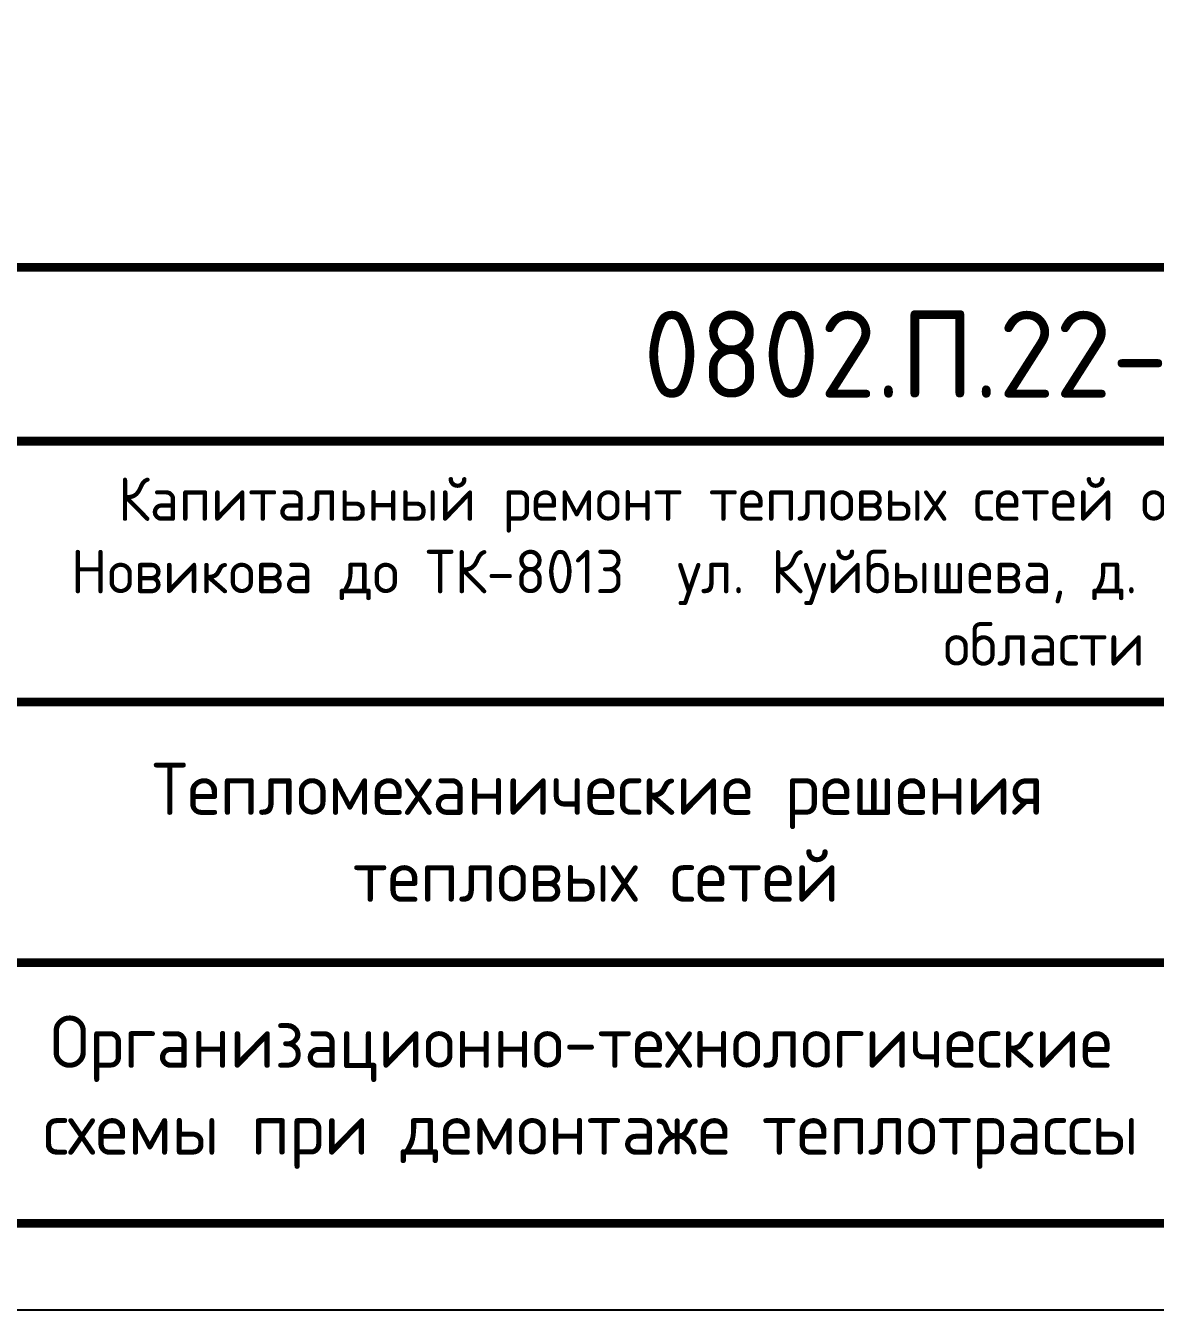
# Model space of a CAD drawing. Header units: millimetres. Extents: x 1981 to 3888, y 1583 to 2809.
# Drawn here: x 3764.2 to 3829.2, y 1980.2 to 2054.1 of the extents above; entities that cross this region are included whole.
import ezdxf
from ezdxf.enums import TextEntityAlignment as Align

# ---------------------------------------------------------------- set-up
doc = ezdxf.new("R2010")
doc.units = ezdxf.units.MM
doc.layers.add('Форматы', color=7, linetype='Continuous')
doc.styles.add('GOST', font='GOST.shx', dxfattribs={"oblique": 15})
doc.styles.add('GOST-2.304_Type-B', font='GOST Common.ttf')

# ---------------------------------------------------------------- blocks, each defined once
blk = doc.blocks.new('*U110')
blk.add_lwpolyline([(0, 0), (420, 0), (420, -297), (0, -297)], close=True)
at = {"const_width": 0.5}
blk.add_lwpolyline([(20, -5), (415, -5), (415, -292), (20, -292)], close=True, dxfattribs=at)
for points in [[(230, -292), (230, -237), (415, -237)], [(295, -247), (415, -247)], [(230, -262), (415, -262)], [(295, -277), (415, -277)]]:
    blk.add_lwpolyline(points, dxfattribs=at)
at = {"style": 'GOST-2.304_Type-B'}
blk.add_text('0802.П.22-ПОС.3', height=5, dxfattribs=at).set_placement((355, -242), align=Align.MIDDLE_CENTER)
at = {"insert": (355, -254.5), "char_height": 2.5, "width": 120, "attachment_point": 5, "style": 'GOST'}
blk.add_mtext('{\\fGOST Common|b0|i0|c204|p34;\\Q0;Капитальный ремонт тепловых сетей от т. А возле ТК-8015 по ул. Б. Новикова до ТК-8013  ул. Куйбышева, д. 24 в ГО г. Рыбинск Ярославской области}', dxfattribs=at)
at = {"style": 'GOST-2.304_Type-B'}
blk.add_attdef('РАЗРАБОТАЛ', text='', height=2.5, dxfattribs=at).set_placement((250.501, -264.224), align=Align.MIDDLE_LEFT)
at = {"style": 'GOST-2.304_Type-B', "flags": 8}
for tag, height, p in [('ДАТА', 2.5, (290.074, -264.402)), ('ЛИСТ', 3, (386.388, -271.915)), ('ЛИСТОВ', 3, (403.888, -271.915)), ('ФОРМАТ', 3, (380.972, -294.745))]:
    blk.add_attdef(tag, text='', height=height, dxfattribs=at).set_placement(p, align=Align.MIDDLE_CENTER)
at = {"style": 'GOST-2.304_Type-B'}
blk.add_attdef('ПРОВЕРИЛ', (250.749, -270.729), '', height=2.5, dxfattribs=at)
at = {"style": 'GOST-2.304_Type-B', "flags": 8}
for tag, p in [('ТЕПЛОВЫЕ_СЕТИ_001', (316.436, -270.999)), ('ИМЯ_ЧЕРТЕЖА_001', (318.086, -285.55))]:
    blk.add_attdef(tag, p, '', height=3, dxfattribs=at)

msp = doc.modelspace()

# ---------------------------------------------------------------- block references
at = {"layer": 'Форматы'}
ref = msp.add_blockref('*U110', (3467.81387, 2277.23993), dxfattribs=at)
ref.add_attrib('ИМЯ_ЧЕРТЕЖА_001', 'Организационно-технологические', (3765.63887, 1994.18993), dxfattribs={"layer": '0', "height": 3, "style": 'GOST-2.304_Type-B'})
ref.add_attrib('ТЕПЛОВЫЕ_СЕТИ_001', 'Тепломеханические решения', (3771.50023, 2008.74107), dxfattribs={"layer": '0', "height": 3, "style": 'GOST-2.304_Type-B'})
ref.add_attrib('ИМЯ_ЧЕРТЕЖА_002', 'схемы при демонтаже теплотрассы', (3765.22296, 1989.18993), dxfattribs={"layer": '0', "height": 3, "style": 'GOST-2.304_Type-B'})
ref.add_attrib('ТЕПЛОВЫЕ_СЕТИ_002', 'тепловых сетей', (3783.05023, 2003.74107), dxfattribs={"layer": '0', "height": 3, "style": 'GOST-2.304_Type-B'})

doc.saveas('drawing.dxf')
